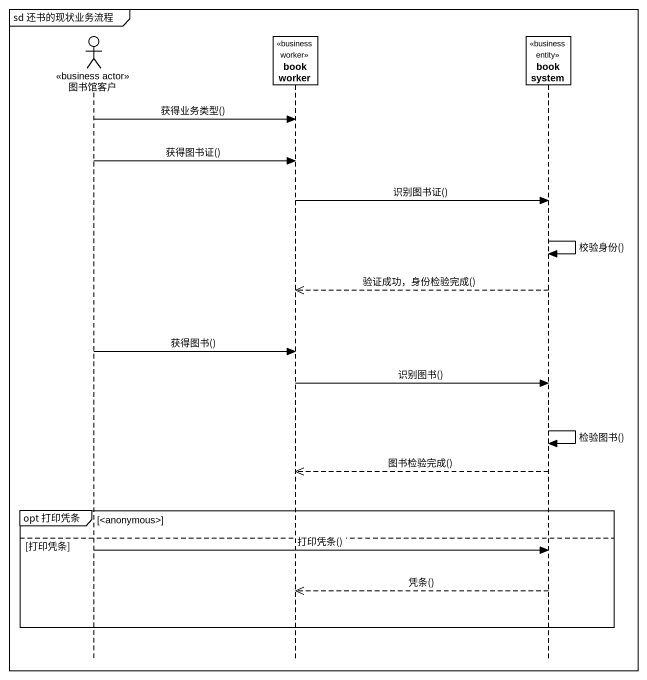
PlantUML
@startuml
mainframe sd 还书的现状业务流程
hide footbox
actor 图书馆客户 <<business actor>>
participant "book worker" as book_worker <<business worker>>
participant "book system" as book_system <<business entity>>

图书馆客户 -> book_worker : 获得业务类型()
图书馆客户 -> book_worker : 获得图书证()
book_worker -> book_system : 识别图书证()
book_system -> book_system : 校验身份()
book_system -->> book_worker : 验证成功，身份检验完成()
图书馆客户 -> book_worker : 获得图书()
book_worker -> book_system : 识别图书()
book_system -> book_system : 检验图书()
book_system -->> book_worker : 图书检验完成()
group opt 打印凭条 [<anonymous>]
else 打印凭条
  图书馆客户 -> book_system : 打印凭条()
  book_system -->> book_worker : 凭条()
end
@enduml
